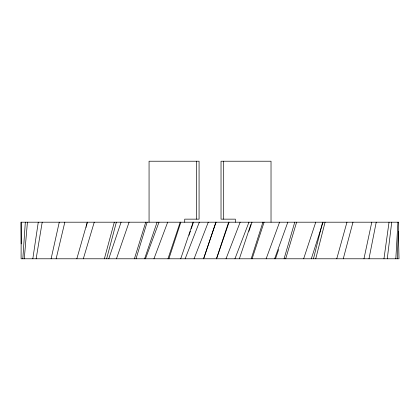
<?xml version="1.0" encoding="UTF-8"?>
<svg xmlns="http://www.w3.org/2000/svg" width="420" height="420" viewBox="0 0 420 420"><rect width="100%" height="100%" fill="white"/><g stroke="black" fill="none" stroke-linecap="round" stroke-linejoin="round"><path stroke-width="0.63" d="M21.194 222.196L21.095 258.783L399 258.783L398.37 231.347M397.929 222.196L395.819 258.783M397.268 258.783L398.706 222.196L21.005 222.196L21.21 243.925M22.822 258.783L25.321 222.196M24.271 258.783L27.431 222.196M391.718 222.196L387.272 258.783M389.036 222.196L383.954 258.783M32.823 258.783L38.273 222.196M36.136 258.783L42.205 222.196M376.231 222.196L368.981 258.783M371.779 222.196L363.956 258.783M51.109 258.783L59.262 222.196M56.133 258.783L64.827 222.196M86.173 227.293L86.299 226.721M86.562 225.582L86.693 225.015M86.825 224.448L87.087 223.319M87.218 222.758L87.35 222.196M321.778 225.577L313.462 258.783M321.914 225.01L322.193 223.876M322.329 223.314L322.471 222.752M106.633 258.783L116.366 222.196M325.08 222.196L315.73 258.783M104.365 258.783L114.308 222.196M352.979 222.196L343.266 258.783M76.829 258.783L87.297 222.196M346.957 222.196L336.761 258.783M83.328 258.783L94.243 222.196M136.028 258.783L147.131 222.196M284.067 258.783L294.751 222.196M285.689 258.783L296.609 222.196M134.405 258.783L145.751 222.196M251.207 258.783L262.93 222.196M168.882 258.783L180.836 222.196M108.775 258.783L121.07 222.196M311.315 258.783L323.038 222.196M167.979 258.783L180.196 222.196M252.11 258.783L264.091 222.196M203.663 258.783L215.906 222.196M216.431 258.783L228.638 222.196M180.721 258.783L193.111 222.196M239.374 258.783L248.75 230.696M116.45 258.783L129.071 222.196M303.644 258.783L315.735 222.196M189.1 235.274L189.289 234.696M189.483 234.124L189.672 233.552M189.861 232.979L190.05 232.407M190.239 231.835L190.433 231.268M191.189 228.979L191.384 228.407M203.522 258.783L216.032 222.196M216.568 258.783L229.042 222.196M248.939 230.123L249.128 229.551M249.317 228.979L249.506 228.407M249.701 227.834L249.89 227.262M191.572 227.834L192.14 226.128M250.078 226.695L250.834 224.427M192.334 225.561L192.523 224.994M192.712 224.432L192.901 223.871M193.09 223.309L193.473 222.196M251.407 222.752L251.596 222.196M248.908 231.263L252.016 222.196M275.478 258.783L278.644 249.559M157.075 222.196L144.617 258.783M145.457 258.783L159.007 222.196M274.633 258.783L287.816 222.196M153.946 258.783L167.685 222.196M266.149 258.783L279.568 222.196M185.162 258.783L199.332 222.196M234.932 258.783L248.96 222.196M194.066 258.783L208.278 222.196M226.028 258.783L240.156 222.196M271.026 222.196L271.026 161.217L221.025 161.217L221.025 219.146L235.373 219.146L235.373 222.196M223.692 161.217L223.692 219.146M196.403 161.217L196.403 219.146M184.721 222.196L184.721 219.146L199.07 219.146L199.07 161.217L149.063 161.217L149.063 222.196"/></g></svg>
